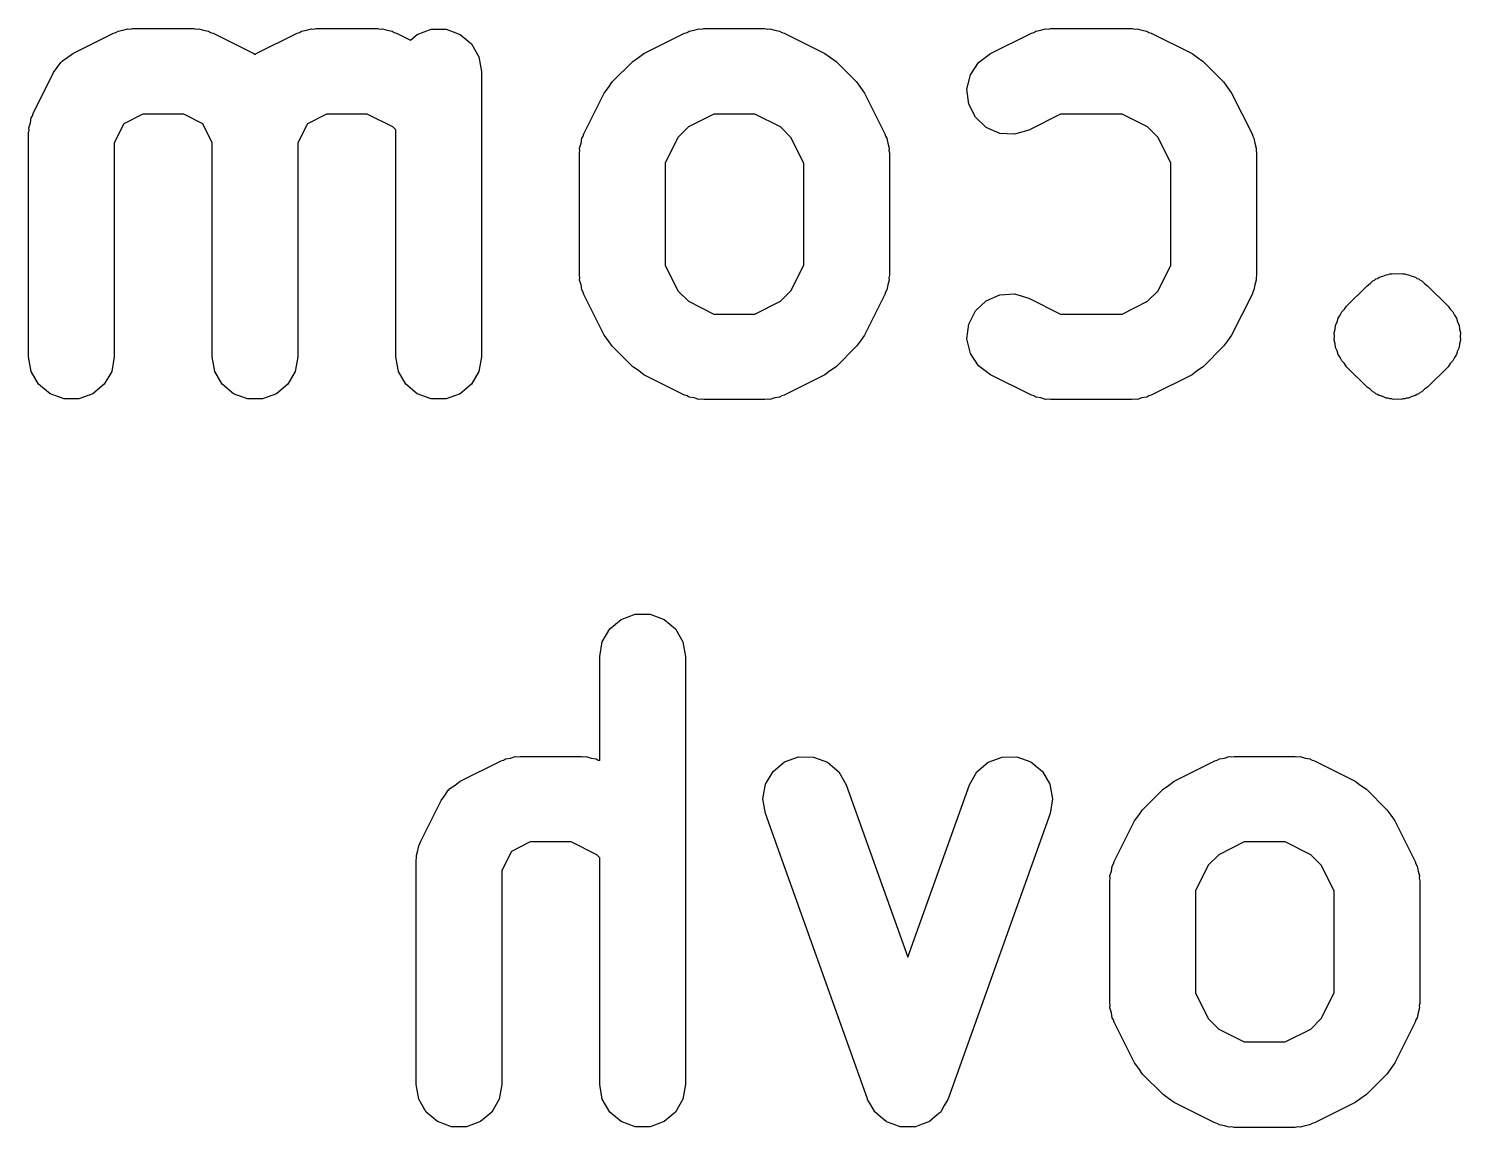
# Model space of a CAD drawing. Extents: x 51.7 to 143, y -96 to -37.9.
# Drawn here: x 73.03 to 78.04, y -80.1 to -76.25 of the extents above; entities that cross this region are included whole.
import ezdxf

# ---------------------------------------------------------------- set-up
doc = ezdxf.new("R2010")
doc.units = 0
doc.header["$MEASUREMENT"] = 0
doc.layers.add('BLACK', color=7, linetype='CONTINUOUS')

msp = doc.modelspace()

# ---------------------------------------------------------------- linework, layer by layer
at = {"layer": 'BLACK', "linetype": 'CONTINUOUS'}
for p, q in [((73.338, -76.2606), (73.3553, -76.2576)), ((73.3553, -76.2576), (73.3721, -76.2526)), ((73.3721, -76.2526), (73.3808, -76.2531)), ((73.3808, -76.2531), (73.3893, -76.2516)), ((73.3893, -76.2516), (73.6036, -76.2516)), ((73.6036, -76.2516), (73.6121, -76.2531)), ((73.6121, -76.2531), (73.6207, -76.2526)), ((73.6207, -76.2526), (73.6376, -76.2576)), ((73.6376, -76.2576), (73.6549, -76.2606)), ((73.9808, -76.2606), (73.9981, -76.2576)), ((73.9981, -76.2576), (74.015, -76.2526)), ((74.015, -76.2526), (74.0236, -76.2531)), ((74.0236, -76.2531), (74.0321, -76.2516)), ((74.0321, -76.2516), (74.2464, -76.2516)), ((74.2464, -76.2516), (74.2549, -76.2531)), ((74.2549, -76.2531), (74.2636, -76.2526)), ((74.2636, -76.2526), (74.2804, -76.2576)), ((74.2804, -76.2576), (74.2977, -76.2606)), ((74.3857, -76.2717), (74.4347, -76.2538)), ((74.4347, -76.2538), (74.4868, -76.2538)), ((74.4868, -76.2538), (74.5357, -76.2717)), ((75.338, -76.2606), (75.3553, -76.2576)), ((75.3553, -76.2576), (75.3721, -76.2526)), ((75.3721, -76.2526), (75.3808, -76.2531)), ((75.3808, -76.2531), (75.3893, -76.2516)), ((75.3893, -76.2516), (75.6036, -76.2516)), ((75.6036, -76.2516), (75.6121, -76.2531)), ((75.6121, -76.2531), (75.6207, -76.2526)), ((75.6207, -76.2526), (75.6376, -76.2576)), ((75.6376, -76.2576), (75.6549, -76.2606)), ((76.5523, -76.2606), (76.5696, -76.2576)), ((76.5696, -76.2576), (76.5864, -76.2526)), ((76.5864, -76.2526), (76.5951, -76.2531)), ((76.5951, -76.2531), (76.6036, -76.2516)), ((76.6036, -76.2516), (76.8893, -76.2516)), ((76.8893, -76.2516), (76.8978, -76.2531)), ((76.8978, -76.2531), (76.9064, -76.2526)), ((76.9064, -76.2526), (76.9233, -76.2576)), ((76.9233, -76.2576), (76.9406, -76.2606)), ((73.1793, -76.3388), (73.3222, -76.2674)), ((73.3222, -76.2674), (73.3305, -76.2649)), ((73.3305, -76.2649), (73.338, -76.2606)), ((73.6549, -76.2606), (73.6624, -76.2649)), ((73.6624, -76.2649), (73.6707, -76.2674)), ((73.6707, -76.2674), (73.8135, -76.3388)), ((73.8222, -76.3388), (73.9651, -76.2674)), ((73.9651, -76.2674), (73.9733, -76.2649)), ((73.9733, -76.2649), (73.9808, -76.2606)), ((74.2977, -76.2606), (74.3052, -76.2649)), ((74.3052, -76.2649), (74.3135, -76.2674)), ((74.3135, -76.2674), (74.3619, -76.2916)), ((74.3619, -76.2916), (74.3857, -76.2717)), ((74.5357, -76.2717), (74.5756, -76.3052)), ((74.5756, -76.3052), (74.6017, -76.3503)), ((75.1793, -76.3388), (75.3222, -76.2674)), ((75.3222, -76.2674), (75.3305, -76.2649)), ((75.3305, -76.2649), (75.338, -76.2606)), ((75.6549, -76.2606), (75.6624, -76.2649)), ((75.6624, -76.2649), (75.6707, -76.2674)), ((75.6707, -76.2674), (75.8135, -76.3388)), ((76.3936, -76.3388), (76.5365, -76.2674)), ((76.5365, -76.2674), (76.5448, -76.2649)), ((76.5448, -76.2649), (76.5523, -76.2606)), ((76.9406, -76.2606), (76.9481, -76.2649)), ((76.9481, -76.2649), (76.9564, -76.2674)), ((76.9564, -76.2674), (77.0992, -76.3388)), ((73.1433, -76.3641), (73.1617, -76.352)), ((73.1617, -76.352), (73.1793, -76.3388)), ((73.8135, -76.3388), (73.8179, -76.3421)), ((73.8179, -76.3421), (73.8222, -76.3388)), ((74.6017, -76.3503), (74.6107, -76.4016)), ((75.1404, -76.3669), (75.1601, -76.3531)), ((75.1601, -76.3531), (75.1793, -76.3388)), ((75.8135, -76.3388), (75.8328, -76.3531)), ((75.8328, -76.3531), (75.8525, -76.3669)), ((76.3518, -76.3699), (76.3936, -76.3388)), ((77.0992, -76.3388), (77.1185, -76.3531)), ((77.1185, -76.3531), (77.1382, -76.3669)), ((73.0408, -76.5488), (73.1123, -76.4059)), ((73.1123, -76.4059), (73.1254, -76.3882)), ((73.1254, -76.3882), (73.1375, -76.3699)), ((73.1375, -76.3699), (73.1408, -76.3674)), ((73.1408, -76.3674), (73.1433, -76.3641)), ((74.6107, -76.4016), (74.6107, -77.4016)), ((75.0689, -76.4384), (75.1404, -76.3669)), ((75.8525, -76.3669), (75.9239, -76.4384)), ((76.3231, -76.4133), (76.3518, -76.3699)), ((77.1382, -76.3669), (77.2096, -76.4384)), ((75.0408, -76.4773), (75.0551, -76.458)), ((75.0551, -76.458), (75.0689, -76.4384)), ((75.9239, -76.4384), (75.9377, -76.458)), ((75.9377, -76.458), (75.952, -76.4773)), ((76.311, -76.464), (76.3231, -76.4133)), ((77.2096, -76.4384), (77.2234, -76.458)), ((77.2234, -76.458), (77.2377, -76.4773)), ((74.9694, -76.6202), (75.0408, -76.4773)), ((75.952, -76.4773), (76.0234, -76.6202)), ((76.3169, -76.5158), (76.311, -76.464)), ((77.2377, -76.4773), (77.3092, -76.6202)), ((73.034, -76.5646), (73.0384, -76.5571)), ((73.0384, -76.5571), (73.0408, -76.5488)), ((73.4247, -76.5516), (73.3582, -76.5848)), ((73.5682, -76.5516), (73.4247, -76.5516)), ((73.6346, -76.5848), (73.5682, -76.5516)), ((74.0676, -76.5516), (74.0011, -76.5848)), ((74.211, -76.5516), (74.0676, -76.5516)), ((74.3004, -76.5963), (74.211, -76.5516)), ((75.4247, -76.5516), (75.3353, -76.5963)), ((75.5682, -76.5516), (75.4247, -76.5516)), ((75.6576, -76.5963), (75.5682, -76.5516)), ((76.3402, -76.5624), (76.3169, -76.5158)), ((76.639, -76.5516), (76.5278, -76.6072)), ((76.8539, -76.5516), (76.639, -76.5516)), ((76.9433, -76.5963), (76.8539, -76.5516)), ((73.025, -76.6159), (73.0265, -76.6073)), ((73.026, -76.5987), (73.031, -76.5819)), ((73.0265, -76.6073), (73.026, -76.5987)), ((73.031, -76.5819), (73.034, -76.5646)), ((73.3582, -76.5848), (73.325, -76.6513)), ((73.6679, -76.6513), (73.6346, -76.5848)), ((74.0011, -76.5848), (73.9679, -76.6513)), ((74.3107, -76.6066), (74.3004, -76.5963)), ((74.3107, -77.4016), (74.3107, -76.6066)), ((75.3353, -76.5963), (75.2983, -76.6333)), ((75.6946, -76.6333), (75.6576, -76.5963)), ((76.3781, -76.5982), (76.3402, -76.5624)), ((76.4259, -76.6189), (76.3781, -76.5982)), ((76.5278, -76.6072), (76.4779, -76.622)), ((76.9803, -76.6333), (76.9433, -76.5963)), ((73.025, -77.4016), (73.025, -76.6159)), ((73.325, -76.6513), (73.325, -77.4016)), ((73.6679, -77.4016), (73.6679, -76.6513)), ((73.9679, -76.6513), (73.9679, -77.4016)), ((74.9546, -76.6701), (74.9596, -76.6533)), ((74.9596, -76.6533), (74.9626, -76.636)), ((74.9626, -76.636), (74.9669, -76.6285)), ((74.9669, -76.6285), (74.9694, -76.6202)), ((75.2983, -76.6333), (75.2536, -76.7227)), ((75.7393, -76.7227), (75.6946, -76.6333)), ((76.0234, -76.6202), (76.0259, -76.6285)), ((76.0259, -76.6285), (76.0302, -76.636)), ((76.0302, -76.636), (76.0333, -76.6533)), ((76.0333, -76.6533), (76.0383, -76.6701)), ((76.4779, -76.622), (76.4259, -76.6189)), ((77.025, -76.7227), (76.9803, -76.6333)), ((77.3092, -76.6202), (77.3116, -76.6285)), ((77.3116, -76.6285), (77.316, -76.636)), ((77.316, -76.636), (77.319, -76.6533)), ((77.319, -76.6533), (77.324, -76.6701)), ((74.9536, -76.6873), (74.9551, -76.6788)), ((74.9536, -77.1159), (74.9536, -76.6873)), ((74.9551, -76.6788), (74.9546, -76.6701)), ((76.0383, -76.6701), (76.0378, -76.6788)), ((76.0378, -76.6788), (76.0393, -76.6873)), ((76.0393, -76.6873), (76.0393, -77.1159)), ((77.324, -76.6701), (77.3235, -76.6788)), ((77.3235, -76.6788), (77.325, -76.6873)), ((77.325, -76.6873), (77.325, -77.1159)), ((75.2536, -76.7227), (75.2536, -77.0804)), ((75.7393, -77.0804), (75.7393, -76.7227)), ((77.025, -77.0804), (77.025, -76.7227)), ((75.2536, -77.0804), (75.2983, -77.1699)), ((75.6946, -77.1699), (75.7393, -77.0804)), ((76.9803, -77.1699), (77.025, -77.0804)), ((77.7984, -77.111), (77.8048, -77.1093)), ((77.8048, -77.1093), (77.8179, -77.1104)), ((77.8179, -77.1104), (77.8309, -77.1093)), ((77.8309, -77.1093), (77.8373, -77.111)), ((74.9551, -77.1244), (74.9536, -77.1159)), ((74.9546, -77.133), (74.9551, -77.1244)), ((74.9596, -77.1499), (74.9546, -77.133)), ((74.9626, -77.1672), (74.9596, -77.1499)), ((76.0333, -77.1499), (76.0302, -77.1672)), ((76.0383, -77.133), (76.0333, -77.1499)), ((76.0393, -77.1159), (76.0378, -77.1244)), ((76.0378, -77.1244), (76.0383, -77.133)), ((77.319, -77.1499), (77.316, -77.1672)), ((77.324, -77.133), (77.319, -77.1499)), ((77.325, -77.1159), (77.3235, -77.1244)), ((77.3235, -77.1244), (77.324, -77.133)), ((77.6404, -77.2241), (77.7118, -77.1526)), ((77.7118, -77.1526), (77.7225, -77.1451)), ((77.7225, -77.1451), (77.7318, -77.1358)), ((77.7318, -77.1358), (77.7378, -77.1331)), ((77.7378, -77.1331), (77.7429, -77.1288)), ((77.7429, -77.1288), (77.7491, -77.1266)), ((77.7491, -77.1266), (77.7545, -77.1228)), ((77.7545, -77.1228), (77.7671, -77.1194)), ((77.7671, -77.1194), (77.779, -77.1138)), ((77.779, -77.1138), (77.7856, -77.1132)), ((77.7856, -77.1132), (77.7918, -77.111)), ((77.7918, -77.111), (77.7984, -77.111)), ((77.8373, -77.111), (77.8439, -77.111)), ((77.8439, -77.111), (77.8501, -77.1132)), ((77.8501, -77.1132), (77.8567, -77.1138)), ((77.8567, -77.1138), (77.8686, -77.1194)), ((77.8686, -77.1194), (77.8812, -77.1228)), ((77.8812, -77.1228), (77.8867, -77.1266)), ((77.8867, -77.1266), (77.8929, -77.1288)), ((77.8929, -77.1288), (77.8979, -77.1331)), ((77.8979, -77.1331), (77.9039, -77.1358)), ((77.9039, -77.1358), (77.9132, -77.1451)), ((77.9132, -77.1451), (77.9239, -77.1526)), ((77.9239, -77.1526), (77.9954, -77.2241)), ((74.9669, -77.1746), (74.9626, -77.1672)), ((74.9694, -77.1829), (74.9669, -77.1746)), ((75.0408, -77.3258), (74.9694, -77.1829)), ((75.2983, -77.1699), (75.3353, -77.2069)), ((75.3353, -77.2069), (75.4247, -77.2516)), ((75.5682, -77.2516), (75.6576, -77.2069)), ((75.6576, -77.2069), (75.6946, -77.1699)), ((76.0234, -77.1829), (75.952, -77.3258)), ((76.0259, -77.1747), (76.0234, -77.1829)), ((76.0302, -77.1672), (76.0259, -77.1747)), ((76.3402, -77.2408), (76.3781, -77.205)), ((76.3781, -77.205), (76.4259, -77.1842)), ((76.4259, -77.1842), (76.4779, -77.1811)), ((76.4779, -77.1811), (76.5278, -77.196)), ((76.5278, -77.196), (76.639, -77.2516)), ((76.8539, -77.2516), (76.9433, -77.2069)), ((76.9433, -77.2069), (76.9803, -77.1699)), ((77.3092, -77.1829), (77.2377, -77.3258)), ((77.3116, -77.1747), (77.3092, -77.1829)), ((77.316, -77.1672), (77.3116, -77.1747)), ((75.4247, -77.2516), (75.5682, -77.2516)), ((76.3169, -77.2874), (76.3402, -77.2408)), ((76.639, -77.2516), (76.8539, -77.2516)), ((77.6105, -77.2667), (77.618, -77.256)), ((77.618, -77.256), (77.6236, -77.2441)), ((77.6236, -77.2441), (77.6328, -77.2348)), ((77.6328, -77.2348), (77.6404, -77.2241)), ((77.9954, -77.2241), (78.0029, -77.2348)), ((78.0029, -77.2348), (78.0122, -77.2441)), ((78.0122, -77.2441), (78.0177, -77.256)), ((78.0177, -77.256), (78.0252, -77.2667)), ((76.311, -77.3391), (76.3169, -77.2874)), ((77.597, -77.3171), (77.6004, -77.3044)), ((77.6004, -77.3044), (77.6015, -77.2913)), ((77.6015, -77.2913), (77.6071, -77.2794)), ((77.6071, -77.2794), (77.6105, -77.2667)), ((78.0252, -77.2667), (78.0286, -77.2794)), ((78.0286, -77.2794), (78.0342, -77.2913)), ((78.0342, -77.2913), (78.0353, -77.3044)), ((78.0353, -77.3044), (78.0387, -77.3171)), ((75.0551, -77.3451), (75.0408, -77.3258)), ((75.0689, -77.3648), (75.0551, -77.3451)), ((75.9377, -77.3451), (75.9239, -77.3648)), ((75.952, -77.3258), (75.9377, -77.3451)), ((76.3231, -77.3898), (76.311, -77.3391)), ((77.2234, -77.3451), (77.2096, -77.3648)), ((77.2377, -77.3258), (77.2234, -77.3451)), ((77.5981, -77.3301), (77.597, -77.3171)), ((77.597, -77.3432), (77.5981, -77.3301)), ((77.6004, -77.3559), (77.597, -77.3432)), ((77.6015, -77.369), (77.6004, -77.3559)), ((78.0353, -77.3559), (78.0342, -77.369)), ((78.0387, -77.3432), (78.0353, -77.3559)), ((78.0387, -77.3171), (78.0376, -77.3301)), ((78.0376, -77.3301), (78.0387, -77.3432)), ((73.034, -77.4529), (73.025, -77.4016)), ((73.325, -77.4016), (73.316, -77.4529)), ((73.6769, -77.4529), (73.6679, -77.4016)), ((73.9679, -77.4016), (73.9588, -77.4529)), ((74.3198, -77.4529), (74.3107, -77.4016)), ((74.6107, -77.4016), (74.6017, -77.4529)), ((75.1404, -77.4362), (75.0689, -77.3648)), ((75.9239, -77.3648), (75.8525, -77.4362)), ((76.3518, -77.4333), (76.3231, -77.3898)), ((77.2096, -77.3648), (77.1382, -77.4362)), ((77.6071, -77.3809), (77.6015, -77.369)), ((77.6105, -77.3935), (77.6071, -77.3809)), ((77.618, -77.4043), (77.6105, -77.3935)), ((77.6236, -77.4162), (77.618, -77.4043)), ((78.0177, -77.4043), (78.0122, -77.4162)), ((78.0252, -77.3935), (78.0177, -77.4043)), ((78.0286, -77.3809), (78.0252, -77.3935)), ((78.0342, -77.369), (78.0286, -77.3809)), ((73.0601, -77.498), (73.034, -77.4529)), ((73.316, -77.4529), (73.2899, -77.498)), ((73.703, -77.498), (73.6769, -77.4529)), ((73.9588, -77.4529), (73.9328, -77.498)), ((74.3458, -77.498), (74.3198, -77.4529)), ((74.6017, -77.4529), (74.5756, -77.498)), ((75.1601, -77.45), (75.1404, -77.4362)), ((75.1793, -77.4643), (75.1601, -77.45)), ((75.8328, -77.45), (75.8135, -77.4643)), ((75.8525, -77.4362), (75.8328, -77.45)), ((76.3936, -77.4643), (76.3518, -77.4333)), ((77.1185, -77.45), (77.0992, -77.4643)), ((77.1382, -77.4362), (77.1185, -77.45)), ((77.6328, -77.4255), (77.6236, -77.4162)), ((77.6404, -77.4362), (77.6328, -77.4255)), ((77.7118, -77.5076), (77.6404, -77.4362)), ((77.9954, -77.4362), (77.9239, -77.5076)), ((78.0029, -77.4255), (77.9954, -77.4362)), ((78.0122, -77.4162), (78.0029, -77.4255)), ((73.1, -77.5315), (73.0601, -77.498)), ((73.2899, -77.498), (73.25, -77.5315)), ((73.7429, -77.5315), (73.703, -77.498)), ((73.9328, -77.498), (73.8929, -77.5315)), ((74.3857, -77.5315), (74.3458, -77.498)), ((74.5756, -77.498), (74.5357, -77.5315)), ((75.3222, -77.5357), (75.1793, -77.4643)), ((75.8135, -77.4643), (75.6707, -77.5357)), ((76.5365, -77.5357), (76.3936, -77.4643)), ((77.0992, -77.4643), (76.9564, -77.5357)), ((77.7225, -77.5152), (77.7118, -77.5076)), ((77.9239, -77.5076), (77.9132, -77.5152)), ((73.149, -77.5493), (73.1, -77.5315)), ((73.201, -77.5493), (73.149, -77.5493)), ((73.25, -77.5315), (73.201, -77.5493)), ((73.7918, -77.5493), (73.7429, -77.5315)), ((73.8439, -77.5493), (73.7918, -77.5493)), ((73.8929, -77.5315), (73.8439, -77.5493)), ((74.4347, -77.5493), (74.3857, -77.5315)), ((74.4868, -77.5493), (74.4347, -77.5493)), ((74.5357, -77.5315), (74.4868, -77.5493)), ((75.3305, -77.5382), (75.3222, -77.5357)), ((75.338, -77.5425), (75.3305, -77.5382)), ((75.3553, -77.5456), (75.338, -77.5425)), ((75.3721, -77.5506), (75.3553, -77.5456)), ((75.3808, -77.5501), (75.3721, -77.5506)), ((75.3893, -77.5516), (75.3808, -77.5501)), ((75.6036, -77.5516), (75.3893, -77.5516)), ((75.6121, -77.5501), (75.6036, -77.5516)), ((75.6207, -77.5506), (75.6121, -77.5501)), ((75.6376, -77.5456), (75.6207, -77.5506)), ((75.6549, -77.5425), (75.6376, -77.5456)), ((75.6624, -77.5382), (75.6549, -77.5425)), ((75.6707, -77.5357), (75.6624, -77.5382)), ((76.5448, -77.5382), (76.5365, -77.5357)), ((76.5523, -77.5425), (76.5448, -77.5382)), ((76.5696, -77.5456), (76.5523, -77.5425)), ((76.5864, -77.5506), (76.5696, -77.5456)), ((76.5951, -77.5501), (76.5864, -77.5506)), ((76.6036, -77.5516), (76.5951, -77.5501)), ((76.8893, -77.5516), (76.6036, -77.5516)), ((76.8978, -77.5501), (76.8893, -77.5516)), ((76.9064, -77.5506), (76.8978, -77.5501)), ((76.9233, -77.5456), (76.9064, -77.5506)), ((76.9406, -77.5425), (76.9233, -77.5456)), ((76.9481, -77.5382), (76.9406, -77.5425)), ((76.9564, -77.5357), (76.9481, -77.5382)), ((77.7318, -77.5244), (77.7225, -77.5152)), ((77.7378, -77.5272), (77.7318, -77.5244)), ((77.7429, -77.5315), (77.7378, -77.5272)), ((77.7491, -77.5337), (77.7429, -77.5315)), ((77.7545, -77.5375), (77.7491, -77.5337)), ((77.7671, -77.5409), (77.7545, -77.5375)), ((77.779, -77.5465), (77.7671, -77.5409)), ((77.7856, -77.547), (77.779, -77.5465)), ((77.7918, -77.5493), (77.7856, -77.547)), ((77.7984, -77.5493), (77.7918, -77.5493)), ((77.8048, -77.551), (77.7984, -77.5493)), ((77.8179, -77.5499), (77.8048, -77.551)), ((77.8309, -77.551), (77.8179, -77.5499)), ((77.8373, -77.5493), (77.8309, -77.551)), ((77.8439, -77.5493), (77.8373, -77.5493)), ((77.8501, -77.547), (77.8439, -77.5493)), ((77.8567, -77.5465), (77.8501, -77.547)), ((77.8686, -77.5409), (77.8567, -77.5465)), ((77.8813, -77.5375), (77.8686, -77.5409)), ((77.8867, -77.5337), (77.8813, -77.5375)), ((77.8929, -77.5315), (77.8867, -77.5337)), ((77.8979, -77.5272), (77.8929, -77.5315)), ((77.9039, -77.5244), (77.8979, -77.5272)), ((77.9132, -77.5152), (77.9039, -77.5244)), ((75.1, -78.3217), (75.149, -78.3038)), ((75.149, -78.3038), (75.201, -78.3038)), ((75.201, -78.3038), (75.25, -78.3217)), ((75.034, -78.4003), (75.0601, -78.3552)), ((75.0601, -78.3552), (75.1, -78.3217)), ((75.25, -78.3217), (75.2899, -78.3552)), ((75.2899, -78.3552), (75.316, -78.4003)), ((75.025, -78.4516), (75.034, -78.4003)), ((75.316, -78.4003), (75.325, -78.4516)), ((75.025, -78.8166), (75.025, -78.4516)), ((75.325, -78.4516), (75.325, -79.9516)), ((74.6793, -78.8174), (74.6876, -78.8149)), ((74.6876, -78.8149), (74.6951, -78.8106)), ((74.6951, -78.8106), (74.7124, -78.8076)), ((74.7124, -78.8076), (74.7293, -78.8026)), ((74.7293, -78.8026), (74.7379, -78.8031)), ((74.7379, -78.8031), (74.7464, -78.8016)), ((74.7464, -78.8016), (74.9607, -78.8016)), ((74.9607, -78.8016), (74.9692, -78.8031)), ((74.9692, -78.8031), (74.9779, -78.8026)), ((74.9779, -78.8026), (74.9947, -78.8076)), ((74.9947, -78.8076), (75.012, -78.8106)), ((75.012, -78.8106), (75.0195, -78.8149)), ((75.0195, -78.8149), (75.025, -78.8166)), ((75.6722, -78.8212), (75.7213, -78.8037)), ((75.7213, -78.8037), (75.7734, -78.804)), ((75.7734, -78.804), (75.8222, -78.8221)), ((76.3849, -78.8221), (76.4338, -78.804)), ((76.4338, -78.804), (76.4859, -78.8037)), ((76.4859, -78.8037), (76.5349, -78.8212)), ((77.1793, -78.8174), (77.1876, -78.8149)), ((77.1876, -78.8149), (77.1951, -78.8106)), ((77.1951, -78.8106), (77.2124, -78.8076)), ((77.2124, -78.8076), (77.2293, -78.8026)), ((77.2293, -78.8026), (77.2379, -78.8031)), ((77.2379, -78.8031), (77.2464, -78.8016)), ((77.2464, -78.8016), (77.4607, -78.8016)), ((77.4607, -78.8016), (77.4692, -78.8031)), ((77.4692, -78.8031), (77.4779, -78.8026)), ((77.4779, -78.8026), (77.4947, -78.8076)), ((77.4947, -78.8076), (77.512, -78.8106)), ((77.512, -78.8106), (77.5195, -78.8149)), ((77.5195, -78.8149), (77.5278, -78.8174)), ((74.5365, -78.8888), (74.6793, -78.8174)), ((75.6058, -78.8994), (75.6321, -78.8545)), ((75.6321, -78.8545), (75.6722, -78.8212)), ((75.8222, -78.8221), (75.8619, -78.8558)), ((75.8619, -78.8558), (75.8877, -78.9011)), ((76.3195, -78.9011), (76.3452, -78.8558)), ((76.3452, -78.8558), (76.3849, -78.8221)), ((76.5349, -78.8212), (76.575, -78.8545)), ((76.575, -78.8545), (76.6014, -78.8994)), ((77.0365, -78.8888), (77.1793, -78.8174)), ((77.5278, -78.8174), (77.6707, -78.8888)), ((74.498, -78.9174), (74.5004, -78.9141)), ((74.5004, -78.9141), (74.5188, -78.902)), ((74.5188, -78.902), (74.5365, -78.8888)), ((75.5964, -78.9507), (75.6058, -78.8994)), ((75.8877, -78.9011), (76.1036, -79.5056)), ((76.1036, -79.5056), (76.3195, -78.9011)), ((76.6014, -78.8994), (76.6107, -78.9507)), ((76.9975, -78.9169), (77.0172, -78.9031)), ((77.0172, -78.9031), (77.0365, -78.8888)), ((77.6707, -78.8888), (77.6899, -78.9031)), ((77.6899, -78.9031), (77.7096, -78.9169)), ((74.398, -79.0988), (74.4694, -78.9559)), ((74.4694, -78.9559), (74.4825, -78.9382)), ((74.4825, -78.9382), (74.4946, -78.9199)), ((74.4946, -78.9199), (74.498, -78.9174)), ((75.6052, -79.002), (75.5964, -78.9507)), ((76.6107, -78.9507), (76.602, -79.002)), ((76.9261, -78.9884), (76.9975, -78.9169)), ((77.7096, -78.9169), (77.7811, -78.9884)), ((75.9623, -80.002), (75.6052, -79.002)), ((76.602, -79.002), (76.2448, -80.002)), ((76.898, -79.0273), (76.9123, -79.008)), ((76.9123, -79.008), (76.9261, -78.9884)), ((77.7811, -78.9884), (77.7949, -79.008)), ((77.7949, -79.008), (77.8092, -79.0273)), ((76.8265, -79.1702), (76.898, -79.0273)), ((77.8092, -79.0273), (77.8806, -79.1702)), ((74.3881, -79.1319), (74.3912, -79.1146)), ((74.3912, -79.1146), (74.3955, -79.1071)), ((74.3955, -79.1071), (74.398, -79.0988)), ((74.7818, -79.1016), (74.7154, -79.1348)), ((74.9253, -79.1016), (74.7818, -79.1016)), ((75.0147, -79.1463), (74.9253, -79.1016)), ((77.2818, -79.1016), (77.1924, -79.1463)), ((77.4253, -79.1016), (77.2818, -79.1016)), ((77.5147, -79.1463), (77.4253, -79.1016)), ((74.3821, -79.1659), (74.3836, -79.1573)), ((74.3821, -79.9516), (74.3821, -79.1659)), ((74.3831, -79.1487), (74.3881, -79.1319)), ((74.3836, -79.1573), (74.3831, -79.1487)), ((74.7154, -79.1348), (74.6821, -79.2013)), ((75.025, -79.1566), (75.0147, -79.1463)), ((75.025, -79.9516), (75.025, -79.1566)), ((77.1924, -79.1463), (77.1554, -79.1833)), ((77.5517, -79.1833), (77.5147, -79.1463)), ((74.6821, -79.2013), (74.6821, -79.9516)), ((76.8117, -79.2201), (76.8167, -79.2033)), ((76.8167, -79.2033), (76.8198, -79.186)), ((76.8198, -79.186), (76.8241, -79.1785)), ((76.8241, -79.1785), (76.8265, -79.1702)), ((77.1554, -79.1833), (77.1107, -79.2727)), ((77.5964, -79.2727), (77.5517, -79.1833)), ((77.8806, -79.1702), (77.8831, -79.1785)), ((77.8831, -79.1785), (77.8874, -79.186)), ((77.8874, -79.186), (77.8904, -79.2033)), ((77.8904, -79.2033), (77.8954, -79.2201)), ((76.8107, -79.2373), (76.8122, -79.2288)), ((76.8107, -79.6659), (76.8107, -79.2373)), ((76.8122, -79.2288), (76.8117, -79.2201)), ((77.8954, -79.2201), (77.8949, -79.2288)), ((77.8949, -79.2288), (77.8964, -79.2373)), ((77.8964, -79.2373), (77.8964, -79.6659)), ((77.1107, -79.2727), (77.1107, -79.6304)), ((77.5964, -79.6304), (77.5964, -79.2727)), ((76.8122, -79.6744), (76.8107, -79.6659)), ((77.1107, -79.6304), (77.1554, -79.7199)), ((77.5517, -79.7199), (77.5964, -79.6304)), ((77.8964, -79.6659), (77.8949, -79.6744)), ((76.8117, -79.683), (76.8122, -79.6744)), ((76.8167, -79.6999), (76.8117, -79.683)), ((76.8198, -79.7172), (76.8167, -79.6999)), ((76.8241, -79.7246), (76.8198, -79.7172)), ((77.8874, -79.7172), (77.8831, -79.7247)), ((77.8904, -79.6999), (77.8874, -79.7172)), ((77.8954, -79.683), (77.8904, -79.6999)), ((77.8949, -79.6744), (77.8954, -79.683)), ((76.8265, -79.7329), (76.8241, -79.7246)), ((76.898, -79.8758), (76.8265, -79.7329)), ((77.1554, -79.7199), (77.1924, -79.7569)), ((77.1924, -79.7569), (77.2818, -79.8016)), ((77.4253, -79.8016), (77.5147, -79.7569)), ((77.5147, -79.7569), (77.5517, -79.7199)), ((77.8806, -79.7329), (77.8092, -79.8758)), ((77.8831, -79.7247), (77.8806, -79.7329)), ((77.2818, -79.8016), (77.4253, -79.8016)), ((76.9123, -79.8951), (76.898, -79.8758)), ((76.9261, -79.9148), (76.9123, -79.8951)), ((76.9975, -79.9862), (76.9261, -79.9148)), ((77.7811, -79.9148), (77.7096, -79.9862)), ((77.7949, -79.8951), (77.7811, -79.9148)), ((77.8092, -79.8758), (77.7949, -79.8951)), ((74.3912, -80.0029), (74.3821, -79.9516)), ((74.6821, -79.9516), (74.6731, -80.0029)), ((75.034, -80.0029), (75.025, -79.9516)), ((75.325, -79.9516), (75.316, -80.0029)), ((74.4172, -80.048), (74.3912, -80.0029)), ((74.6731, -80.0029), (74.647, -80.048)), ((75.0601, -80.048), (75.034, -80.0029)), ((75.316, -80.0029), (75.2899, -80.048)), ((75.9628, -80.0028), (75.9623, -80.002)), ((75.9629, -80.0037), (75.9628, -80.0028)), ((75.9757, -80.0255), (75.9629, -80.0037)), ((76.2442, -80.0037), (76.2315, -80.0255)), ((76.2444, -80.0028), (76.2442, -80.0037)), ((76.2448, -80.002), (76.2444, -80.0028)), ((77.0172, -80), (76.9975, -79.9862)), ((77.0365, -80.0143), (77.0172, -80)), ((77.1793, -80.0857), (77.0365, -80.0143)), ((77.6707, -80.0143), (77.5278, -80.0857)), ((77.6899, -80), (77.6707, -80.0143)), ((77.7096, -79.9862), (77.6899, -80)), ((74.4571, -80.0815), (74.4172, -80.048)), ((74.647, -80.048), (74.6071, -80.0815)), ((75.1, -80.0815), (75.0601, -80.048)), ((75.2899, -80.048), (75.25, -80.0815)), ((75.9881, -80.0473), (75.9757, -80.0255)), ((75.9888, -80.0479), (75.9881, -80.0473)), ((75.9892, -80.0487), (75.9888, -80.0479)), ((76.0086, -80.0647), (75.9892, -80.0487)), ((76.0278, -80.081), (76.0086, -80.0647)), ((76.1985, -80.0647), (76.1794, -80.081)), ((76.2179, -80.0487), (76.1985, -80.0647)), ((76.2184, -80.0479), (76.2179, -80.0487)), ((76.2191, -80.0473), (76.2184, -80.0479)), ((76.2315, -80.0255), (76.2191, -80.0473)), ((74.5061, -80.0993), (74.4571, -80.0815)), ((74.5582, -80.0993), (74.5061, -80.0993)), ((74.6071, -80.0815), (74.5582, -80.0993)), ((75.149, -80.0993), (75.1, -80.0815)), ((75.201, -80.0993), (75.149, -80.0993)), ((75.25, -80.0815), (75.201, -80.0993)), ((76.0286, -80.0813), (76.0278, -80.081)), ((76.0294, -80.0819), (76.0286, -80.0813)), ((76.053, -80.0904), (76.0294, -80.0819)), ((76.0766, -80.0991), (76.053, -80.0904)), ((76.0776, -80.0991), (76.0766, -80.0991)), ((76.0784, -80.0994), (76.0776, -80.0991)), ((76.1036, -80.0993), (76.0784, -80.0994)), ((76.1287, -80.0994), (76.1036, -80.0993)), ((76.1296, -80.0991), (76.1287, -80.0994)), ((76.1305, -80.0991), (76.1296, -80.0991)), ((76.1541, -80.0904), (76.1305, -80.0991)), ((76.1778, -80.0819), (76.1541, -80.0904)), ((76.1785, -80.0813), (76.1778, -80.0819)), ((76.1794, -80.081), (76.1785, -80.0813)), ((77.1876, -80.0882), (77.1793, -80.0857)), ((77.1951, -80.0925), (77.1876, -80.0882)), ((77.2124, -80.0956), (77.1951, -80.0925)), ((77.2293, -80.1006), (77.2124, -80.0956)), ((77.2379, -80.1001), (77.2293, -80.1006)), ((77.2464, -80.1016), (77.2379, -80.1001)), ((77.4607, -80.1016), (77.2464, -80.1016)), ((77.4692, -80.1001), (77.4607, -80.1016)), ((77.4779, -80.1006), (77.4692, -80.1001)), ((77.4947, -80.0956), (77.4779, -80.1006)), ((77.512, -80.0925), (77.4947, -80.0956)), ((77.5195, -80.0882), (77.512, -80.0925)), ((77.5278, -80.0857), (77.5195, -80.0882))]:
    msp.add_line(p, q, dxfattribs=at)

doc.saveas('drawing.dxf')
